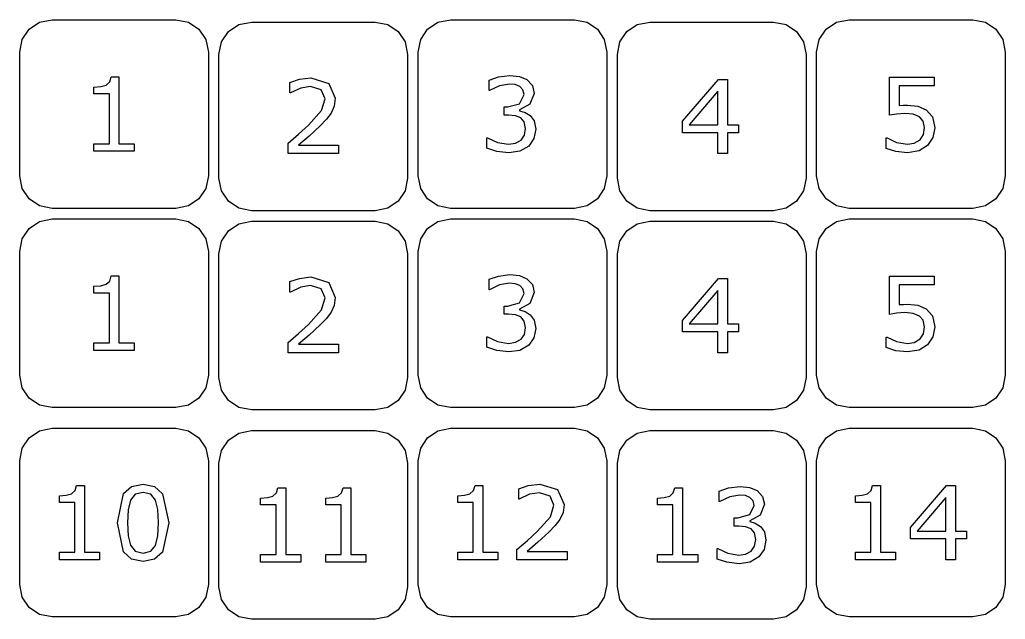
# Model space of a CAD drawing. Extents: x 11.1 to 63.2, y -24 to 11.
# Drawn here: x 11.06 to 39.88, y -6.52 to 11.01 of the extents above; entities that cross this region are included whole.
import ezdxf

# ---------------------------------------------------------------- set-up
doc = ezdxf.new("R2010")
doc.units = 0

msp = doc.modelspace()

# ---------------------------------------------------------------- linework, layer by layer
at = {"layer": 'Livello 1'}
for p, q in [((11.642199, 10.938218), (12.012138, 11.012538)), ((12.0121, 11.0126), (15.6305, 11.0126)), ((12.012138, 11.012538), (12.0121, 11.0126)), ((15.6305, 11.0126), (16.000439, 10.93828)), ((23.290899, 10.938218), (23.660838, 11.012538)), ((23.6608, 11.0126), (27.2792, 11.0126)), ((23.660838, 11.012538), (23.6608, 11.0126)), ((27.2792, 11.0126), (27.649139, 10.93828)), ((34.939599, 10.938218), (35.309538, 11.012538)), ((35.3095, 11.0126), (38.9279, 11.0126)), ((35.309538, 11.012538), (35.3095, 11.0126)), ((38.9279, 11.0126), (39.297839, 10.93828)), ((11.13782, 10.433839), (11.34074, 10.735298)), ((11.34074, 10.735298), (11.642199, 10.938218)), ((16.000439, 10.93828), (16.301899, 10.73536)), ((16.301899, 10.73536), (16.504818, 10.433901)), ((16.96262, 10.365629), (17.16554, 10.667088)), ((17.16554, 10.667088), (17.466999, 10.870008)), ((17.466999, 10.870008), (17.836938, 10.944328)), ((17.836938, 10.944328), (17.8369, 10.9443)), ((17.8369, 10.9443), (21.4553, 10.9443)), ((21.4553, 10.9443), (21.825239, 10.86998)), ((21.825239, 10.86998), (22.126699, 10.66706)), ((22.126699, 10.66706), (22.329618, 10.365601)), ((22.78652, 10.433839), (22.98944, 10.735298)), ((22.98944, 10.735298), (23.290899, 10.938218)), ((27.649139, 10.93828), (27.950599, 10.73536)), ((27.950599, 10.73536), (28.153518, 10.433901)), ((28.61132, 10.365629), (28.81424, 10.667088)), ((28.81424, 10.667088), (29.115699, 10.870008)), ((29.115699, 10.870008), (29.485638, 10.944328)), ((29.485638, 10.944328), (29.4857, 10.9443)), ((29.4857, 10.9443), (33.104, 10.9443)), ((33.104, 10.9443), (33.473939, 10.86998)), ((33.473939, 10.86998), (33.775398, 10.66706)), ((33.775398, 10.66706), (33.978318, 10.365601)), ((34.43522, 10.433839), (34.63814, 10.735298)), ((34.63814, 10.735298), (34.939599, 10.938218)), ((39.297839, 10.93828), (39.599298, 10.73536)), ((39.599298, 10.73536), (39.802218, 10.433901)), ((11.0635, 10.0639), (11.13782, 10.433839)), ((16.504818, 10.433901), (16.579138, 10.063962)), ((22.7122, 10.0639), (22.78652, 10.433839)), ((28.153518, 10.433901), (28.227838, 10.063962)), ((34.3609, 10.0639), (34.43522, 10.433839)), ((39.802218, 10.433901), (39.876538, 10.063962)), ((16.8883, 9.99569), (16.96262, 10.365629)), ((22.329618, 10.365601), (22.403938, 9.995662)), ((28.537, 9.99569), (28.61132, 10.365629)), ((33.978318, 10.365601), (34.052638, 9.995662)), ((11.063462, 6.445588), (11.0635, 10.0639)), ((16.579138, 10.063962), (16.5791, 6.44559)), ((16.888262, 6.377338), (16.8883, 9.99569)), ((22.403938, 9.995662), (22.4039, 6.37733)), ((22.712162, 6.445588), (22.7122, 10.0639)), ((28.227838, 10.063962), (28.2278, 6.44559)), ((28.537062, 6.377338), (28.537, 9.99569)), ((34.052638, 9.995662), (34.0526, 6.37733)), ((34.360862, 6.445588), (34.3609, 10.0639)), ((39.876538, 10.063962), (39.8765, 6.44559)), ((13.69446, 9.192537), (13.739671, 9.344213)), ((13.739671, 9.344213), (13.9657, 9.34421)), ((13.9657, 9.34421), (13.9657, 7.38701)), ((18.965, 9.17823), (19.240641, 9.271569)), ((19.240641, 9.271569), (19.576077, 9.313863)), ((19.576077, 9.313863), (20.099649, 9.151979)), ((24.7831, 9.24503), (25.058741, 9.338369)), ((24.7831, 8.94023), (24.7831, 9.24503)), ((25.058741, 9.338369), (25.394177, 9.382121)), ((25.394177, 9.382121), (25.674193, 9.352953)), ((25.674193, 9.352953), (25.892956, 9.259614)), ((25.892956, 9.259614), (26.051923, 9.090437)), ((30.4373, 8.04359), (31.48882, 9.26866)), ((31.48882, 9.26866), (31.7571, 9.26866)), ((31.7571, 9.26866), (31.7571, 7.9415)), ((36.491621, 8.218309), (36.4916, 9.33691)), ((36.4916, 9.33691), (37.7984, 9.33691)), ((37.7984, 9.33691), (37.7984, 9.08169)), ((13.2336, 9.04086), (13.430486, 9.055445)), ((13.2336, 8.84251), (13.2336, 9.04086)), ((13.430486, 9.055445), (13.589454, 9.100656)), ((13.589454, 9.100656), (13.69446, 9.192537)), ((18.965, 8.87197), (18.965, 9.17823)), ((19.281539, 9.01489), (18.979646, 8.871965)), ((19.568847, 9.061559), (19.281539, 9.01489)), ((19.87949, 8.965304), (19.568847, 9.061559)), ((19.991788, 8.70133), (19.87949, 8.965304)), ((20.099649, 9.151979), (20.289243, 8.715912)), ((24.79771, 8.940225), (24.7831, 8.94023)), ((25.092311, 9.080233), (24.79771, 8.940225)), ((25.386911, 9.129819), (25.092311, 9.080233)), ((25.548796, 9.115234), (25.386911, 9.129819)), ((25.682971, 9.062731), (25.548796, 9.115234)), ((25.776309, 8.965017), (25.682971, 9.062731)), ((25.809853, 8.827926), (25.776309, 8.965017)), ((26.051923, 9.090437), (26.105884, 8.858549)), ((37.7984, 9.08169), (36.7731, 9.08169)), ((36.7731, 9.08169), (36.7731, 8.50416)), ((13.6857, 8.84251), (13.2336, 8.84251)), ((13.6857, 7.38701), (13.6857, 8.84251)), ((18.979646, 8.871965), (18.965, 8.87197)), ((19.88824, 8.355685), (19.991788, 8.70133)), ((20.289243, 8.715912), (20.257158, 8.484024)), ((25.677137, 8.55666), (25.809853, 8.827926)), ((26.105884, 8.858549), (25.977543, 8.542072)), ((31.4771, 8.92155), (30.635593, 7.941493)), ((31.477173, 7.941497), (31.4771, 8.92155)), ((20.257158, 8.484024), (20.165278, 8.281304)), ((25.2221, 8.22268), (25.2221, 8.46478)), ((25.2221, 8.46478), (25.3242, 8.46478)), ((25.3242, 8.46478), (25.677137, 8.55666)), ((25.677109, 8.372895), (25.6771, 8.35248)), ((25.977543, 8.542072), (25.677109, 8.372895)), ((36.7731, 8.50416), (36.901443, 8.512912)), ((36.901443, 8.512912), (37.015198, 8.51583)), ((37.015198, 8.51583), (37.324383, 8.485203)), ((37.324383, 8.485203), (37.567938, 8.380197)), ((37.567938, 8.380197), (37.748783, 8.173102)), ((19.504676, 7.925452), (19.88824, 8.355685)), ((20.031103, 8.103377), (19.845884, 7.909408)), ((20.165278, 8.281304), (20.031103, 8.103377)), ((25.353378, 8.222683), (25.2221, 8.22268)), ((25.55464, 8.205183), (25.353378, 8.222683)), ((25.713607, 8.143929), (25.55464, 8.205183)), ((25.6771, 8.35248), (25.837526, 8.302894)), ((25.815696, 8.02288), (25.713607, 8.143929)), ((25.837526, 8.302894), (25.99066, 8.211014)), ((25.99066, 8.211014), (25.9907, 8.21102)), ((25.9907, 8.21102), (26.105915, 8.053511)), ((36.6958, 8.253311), (36.491621, 8.218309)), ((36.943732, 8.270811), (36.6958, 8.253311)), ((37.185828, 8.247477), (36.943732, 8.270811)), ((37.371047, 8.170181), (37.185828, 8.247477)), ((37.477512, 8.046216), (37.371047, 8.170181)), ((37.748783, 8.173102), (37.812952, 7.855167)), ((19.217368, 7.664395), (19.504676, 7.925452)), ((19.845884, 7.909408), (19.523574, 7.611891)), ((25.853615, 7.830369), (25.815696, 8.02288)), ((25.820072, 7.634941), (25.853615, 7.830369)), ((26.151126, 7.808497), (26.097165, 7.535773)), ((26.105915, 8.053511), (26.151126, 7.808497)), ((30.4373, 7.70815), (30.4373, 8.04359)), ((30.635593, 7.941493), (31.477173, 7.941497)), ((31.7571, 7.9415), (32.0795, 7.9415)), ((32.0795, 7.9415), (32.0795, 7.70815)), ((37.516888, 7.856622), (37.477512, 8.046216)), ((37.483346, 7.653902), (37.516888, 7.856622)), ((37.8129, 7.85516), (37.75748, 7.564935)), ((37.812952, 7.855167), (37.8129, 7.85516)), ((18.9111, 7.40188), (19.217368, 7.664395)), ((19.523574, 7.611891), (19.212931, 7.346459)), ((24.720419, 7.257215), (24.7204, 7.56202)), ((24.7204, 7.56202), (24.7423, 7.56202)), ((24.7423, 7.56202), (25.033984, 7.426387)), ((25.553181, 7.403052), (25.720899, 7.493474)), ((25.720899, 7.493474), (25.820072, 7.634941)), ((26.097165, 7.535773), (25.94549, 7.319927)), ((31.4771, 7.70815), (30.4373, 7.70815)), ((31.4771, 7.09707), (31.4771, 7.70815)), ((32.0795, 7.70815), (31.7571, 7.70815)), ((31.7571, 7.70815), (31.7571, 7.09707)), ((36.398233, 7.247), (36.3983, 7.55473)), ((36.3983, 7.55473), (36.4187, 7.55473)), ((36.4187, 7.55473), (36.698718, 7.424931)), ((37.213539, 7.401596), (37.387091, 7.503685)), ((37.387091, 7.503685), (37.483346, 7.653902)), ((37.75748, 7.564935), (37.605805, 7.331588)), ((13.2336, 7.16533), (13.2336, 7.38701)), ((13.2336, 7.38701), (13.6857, 7.38701)), ((13.9657, 7.38701), (14.409, 7.38701)), ((14.409, 7.38701), (14.409, 7.16533)), ((18.9111, 7.09707), (18.9111, 7.40188)), ((19.212931, 7.346459), (20.3812, 7.34646)), ((20.3812, 7.34646), (20.3812, 7.09707)), ((25.007727, 7.163876), (24.720419, 7.257215)), ((25.033984, 7.426387), (25.357753, 7.372426)), ((25.357753, 7.372426), (25.553181, 7.403052)), ((25.94549, 7.319927), (25.68735, 7.168251)), ((36.676792, 7.158036), (36.398233, 7.247)), ((36.698718, 7.424931), (37.013734, 7.372428)), ((37.013734, 7.372428), (37.213539, 7.401596)), ((37.605805, 7.331588), (37.354958, 7.174079)), ((14.409, 7.16533), (13.2336, 7.16533)), ((20.3812, 7.09707), (18.9111, 7.09707)), ((25.363581, 7.120123), (25.007727, 7.163876)), ((25.68735, 7.168251), (25.363581, 7.120123)), ((31.7571, 7.09707), (31.4771, 7.09707)), ((37.01952, 7.120118), (36.676792, 7.158036)), ((37.354958, 7.174079), (37.01952, 7.120118)), ((11.137782, 6.075649), (11.063462, 6.445588)), ((16.5791, 6.44559), (16.50478, 6.075651)), ((16.962582, 6.007399), (16.888262, 6.377338)), ((22.4039, 6.37733), (22.32958, 6.007391)), ((22.786482, 6.075649), (22.712162, 6.445588)), ((28.2278, 6.44559), (28.15348, 6.075651)), ((28.611382, 6.007399), (28.537062, 6.377338)), ((34.0526, 6.37733), (33.97828, 6.007391)), ((34.435182, 6.075649), (34.360862, 6.445588)), ((39.8765, 6.44559), (39.80218, 6.075651)), ((11.340701, 5.77419), (11.137782, 6.075649)), ((16.50478, 6.075651), (16.30186, 5.774192)), ((22.989401, 5.77419), (22.786482, 6.075649)), ((28.15348, 6.075651), (27.950561, 5.774192)), ((34.638102, 5.77419), (34.435182, 6.075649)), ((39.80218, 6.075651), (39.59926, 5.774192)), ((11.642161, 5.57127), (11.340701, 5.77419)), ((16.30186, 5.774192), (16.000401, 5.571272)), ((17.165501, 5.70594), (16.962582, 6.007399)), ((22.32958, 6.007391), (22.12666, 5.705932)), ((23.290861, 5.57127), (22.989401, 5.77419)), ((27.950561, 5.774192), (27.649101, 5.571272)), ((28.814302, 5.70594), (28.611382, 6.007399)), ((33.97828, 6.007391), (33.77536, 5.705932)), ((34.939561, 5.57127), (34.638102, 5.77419)), ((39.59926, 5.774192), (39.297801, 5.571272)), ((12.0121, 5.49695), (11.642161, 5.57127)), ((15.630462, 5.496952), (12.0121, 5.49695)), ((16.000401, 5.571272), (15.630462, 5.496952)), ((17.466961, 5.50302), (17.165501, 5.70594)), ((17.8369, 5.4287), (17.466961, 5.50302)), ((21.825201, 5.503012), (21.455262, 5.428692)), ((22.12666, 5.705932), (21.825201, 5.503012)), ((23.6608, 5.49695), (23.290861, 5.57127)), ((27.279162, 5.496952), (23.6608, 5.49695)), ((27.649101, 5.571272), (27.279162, 5.496952)), ((29.115761, 5.50302), (28.814302, 5.70594)), ((29.4857, 5.4287), (29.115761, 5.50302)), ((33.473901, 5.503012), (33.103962, 5.428692)), ((33.77536, 5.705932), (33.473901, 5.503012)), ((35.3095, 5.49695), (34.939561, 5.57127)), ((38.927862, 5.496952), (35.3095, 5.49695)), ((39.297801, 5.571272), (38.927862, 5.496952)), ((21.455262, 5.428692), (17.8369, 5.4287)), ((33.103962, 5.428692), (29.4857, 5.4287)), ((11.13782, 4.607119), (11.34074, 4.908578)), ((11.34074, 4.908578), (11.642199, 5.111498)), ((11.642199, 5.111498), (12.012138, 5.185818)), ((12.0121, 5.18582), (15.6305, 5.18582)), ((12.012138, 5.185818), (12.0121, 5.18582)), ((15.6305, 5.18582), (16.000439, 5.1115)), ((16.000439, 5.1115), (16.301899, 4.90858)), ((16.301899, 4.90858), (16.504818, 4.607121)), ((17.16554, 4.840318), (17.466999, 5.043238)), ((17.466999, 5.043238), (17.836938, 5.117558)), ((17.8369, 5.11756), (21.4553, 5.11756)), ((17.836938, 5.117558), (17.8369, 5.11756)), ((21.4553, 5.11756), (21.825239, 5.04324)), ((21.825239, 5.04324), (22.126699, 4.84032)), ((22.78652, 4.607119), (22.98944, 4.908578)), ((22.98944, 4.908578), (23.290899, 5.111498)), ((23.290899, 5.111498), (23.660838, 5.185818)), ((23.6608, 5.18582), (27.2792, 5.18582)), ((23.660838, 5.185818), (23.6608, 5.18582)), ((27.2792, 5.18582), (27.649139, 5.1115)), ((27.649139, 5.1115), (27.950599, 4.90858)), ((27.950599, 4.90858), (28.153518, 4.607121)), ((28.81424, 4.840318), (29.115699, 5.043238)), ((29.115699, 5.043238), (29.485638, 5.117558)), ((29.485638, 5.117558), (29.4857, 5.11756)), ((29.4857, 5.11756), (33.104, 5.11756)), ((33.104, 5.11756), (33.473939, 5.04324)), ((33.473939, 5.04324), (33.775398, 4.84032)), ((34.43522, 4.607119), (34.63814, 4.908578)), ((34.63814, 4.908578), (34.939599, 5.111498)), ((34.939599, 5.111498), (35.309538, 5.185818)), ((35.3095, 5.18582), (38.9279, 5.18582)), ((35.309538, 5.185818), (35.3095, 5.18582)), ((38.9279, 5.18582), (39.297839, 5.1115)), ((39.297839, 5.1115), (39.599298, 4.90858)), ((39.599298, 4.90858), (39.802218, 4.607121)), ((16.96262, 4.538859), (17.16554, 4.840318)), ((22.126699, 4.84032), (22.329618, 4.538861)), ((28.61132, 4.538859), (28.81424, 4.840318)), ((33.775398, 4.84032), (33.978318, 4.538861)), ((11.0635, 4.23718), (11.13782, 4.607119)), ((16.504818, 4.607121), (16.579138, 4.237182)), ((16.8883, 4.16892), (16.96262, 4.538859)), ((22.329618, 4.538861), (22.403938, 4.168922)), ((22.7122, 4.23718), (22.78652, 4.607119)), ((28.153518, 4.607121), (28.227838, 4.237182)), ((28.537, 4.16892), (28.61132, 4.538859)), ((33.978318, 4.538861), (34.052638, 4.168922)), ((34.3609, 4.23718), (34.43522, 4.607119)), ((39.802218, 4.607121), (39.876538, 4.237182)), ((11.063462, 0.618819), (11.0635, 4.23718)), ((16.579138, 4.237182), (16.5791, 0.61882)), ((16.888262, 0.550564), (16.8883, 4.16892)), ((22.403938, 4.168922), (22.4039, 0.550564)), ((22.712162, 0.618819), (22.7122, 4.23718)), ((28.227838, 4.237182), (28.2278, 0.61882)), ((28.537062, 0.550564), (28.537, 4.16892)), ((34.052638, 4.168922), (34.0526, 0.550564)), ((34.360862, 0.618819), (34.3609, 4.23718)), ((39.876538, 4.237182), (39.8765, 0.61882)), ((13.69446, 3.369423), (13.739671, 3.521098)), ((13.739671, 3.521098), (13.9657, 3.52109)), ((13.9657, 3.52109), (13.9657, 1.5639)), ((19.240641, 3.448459), (19.576077, 3.490753)), ((19.576077, 3.490753), (20.099649, 3.32887)), ((24.7831, 3.42192), (25.058741, 3.515259)), ((25.058741, 3.515259), (25.394177, 3.559012)), ((25.394177, 3.559012), (25.674193, 3.529845)), ((25.674193, 3.529845), (25.892956, 3.436505)), ((36.491621, 2.395198), (36.4916, 3.5138)), ((36.4916, 3.5138), (37.7984, 3.5138)), ((37.7984, 3.5138), (37.7984, 3.25858)), ((13.2336, 3.21774), (13.430486, 3.232331)), ((13.2336, 3.01939), (13.2336, 3.21774)), ((13.430486, 3.232331), (13.589454, 3.277543)), ((13.589454, 3.277543), (13.69446, 3.369423)), ((18.965, 3.35512), (19.240641, 3.448459)), ((18.965, 3.04885), (18.965, 3.35512)), ((19.281539, 3.191781), (18.979646, 3.048855)), ((19.568847, 3.23845), (19.281539, 3.191781)), ((19.87949, 3.142195), (19.568847, 3.23845)), ((20.099649, 3.32887), (20.289243, 2.892803)), ((24.7831, 3.11711), (24.7831, 3.42192)), ((25.092311, 3.257118), (24.79771, 3.11711)), ((25.386911, 3.306705), (25.092311, 3.257118)), ((25.548796, 3.292114), (25.386911, 3.306705)), ((25.682971, 3.239612), (25.548796, 3.292114)), ((25.776309, 3.141898), (25.682971, 3.239612)), ((25.892956, 3.436505), (26.051923, 3.267327)), ((26.051923, 3.267327), (26.105884, 3.035439)), ((30.4373, 2.22047), (31.48882, 3.44554)), ((31.48882, 3.44554), (31.7571, 3.44554)), ((31.7571, 3.44554), (31.7571, 2.11838)), ((37.7984, 3.25858), (36.7731, 3.25858)), ((36.7731, 3.25858), (36.7731, 2.68105)), ((13.6857, 3.01939), (13.2336, 3.01939)), ((13.6857, 1.56389), (13.6857, 3.01939)), ((18.979646, 3.048855), (18.965, 3.04885)), ((19.991788, 2.878221), (19.87949, 3.142195)), ((20.289243, 2.892803), (20.257158, 2.660912)), ((24.79771, 3.11711), (24.7831, 3.11711)), ((25.677137, 2.73354), (25.809853, 3.004806)), ((25.809853, 3.004806), (25.776309, 3.141898)), ((26.105884, 3.035439), (25.977543, 2.718964)), ((31.4771, 3.09844), (30.635593, 2.118385)), ((31.477173, 2.118387), (31.4771, 3.09844)), ((19.88824, 2.532575), (19.991788, 2.878221)), ((20.257158, 2.660912), (20.165278, 2.458192)), ((25.2221, 2.39956), (25.2221, 2.64166)), ((25.2221, 2.64166), (25.3242, 2.64166)), ((25.3242, 2.64166), (25.677137, 2.73354)), ((25.977543, 2.718964), (25.677109, 2.549786)), ((36.7731, 2.68105), (36.901443, 2.689799)), ((36.901443, 2.689799), (37.015198, 2.692706)), ((37.015198, 2.692706), (37.324383, 2.662079)), ((37.324383, 2.662079), (37.567938, 2.557073)), ((19.504676, 2.102342), (19.88824, 2.532575)), ((20.165278, 2.458192), (20.031103, 2.280265)), ((25.353378, 2.399562), (25.2221, 2.39956)), ((25.55464, 2.382064), (25.353378, 2.399562)), ((25.713607, 2.320811), (25.55464, 2.382064)), ((25.677109, 2.549786), (25.6771, 2.52938)), ((25.6771, 2.52938), (25.837526, 2.479794)), ((25.815696, 2.19976), (25.713607, 2.320811)), ((25.837526, 2.479794), (25.99066, 2.387913)), ((25.99066, 2.387913), (25.9907, 2.3879)), ((25.9907, 2.3879), (26.105915, 2.230389)), ((36.6958, 2.430202), (36.491621, 2.395198)), ((36.943732, 2.4477), (36.6958, 2.430202)), ((37.185828, 2.42436), (36.943732, 2.4477)), ((37.371047, 2.347062), (37.185828, 2.42436)), ((37.477512, 2.223096), (37.371047, 2.347062)), ((37.567938, 2.557073), (37.748783, 2.349978)), ((37.748783, 2.349978), (37.812952, 2.032041)), ((19.217368, 1.841287), (19.504676, 2.102342)), ((19.845884, 2.086297), (19.523574, 1.788779)), ((20.031103, 2.280265), (19.845884, 2.086297)), ((25.853615, 2.007251), (25.815696, 2.19976)), ((26.105915, 2.230389), (26.151126, 1.985375)), ((30.4373, 1.88504), (30.4373, 2.22047)), ((30.635593, 2.118385), (31.477173, 2.118387)), ((31.7571, 2.11838), (32.0795, 2.11838)), ((32.0795, 2.11838), (32.0795, 1.88504)), ((37.516888, 2.033502), (37.477512, 2.223096)), ((37.483346, 1.830782), (37.516888, 2.033502)), ((37.8129, 2.03204), (37.75748, 1.741817)), ((37.812952, 2.032041), (37.8129, 2.03204)), ((18.9111, 1.57877), (19.217368, 1.841287)), ((19.523574, 1.788779), (19.212931, 1.523349)), ((24.720419, 1.434095), (24.7204, 1.7389)), ((24.7204, 1.7389), (24.7423, 1.7389)), ((24.7423, 1.7389), (25.033984, 1.603267)), ((25.720899, 1.670354), (25.820072, 1.811821)), ((25.820072, 1.811821), (25.853615, 2.007251)), ((26.151126, 1.985375), (26.097165, 1.71265)), ((31.4771, 1.88504), (30.4373, 1.88504)), ((31.4771, 1.27396), (31.4771, 1.88504)), ((32.0795, 1.88504), (31.7571, 1.88504)), ((31.7571, 1.88504), (31.7571, 1.27396)), ((36.398233, 1.423879), (36.3983, 1.73161)), ((36.3983, 1.73161), (36.4187, 1.73161)), ((36.4187, 1.73161), (36.698718, 1.601813)), ((37.387091, 1.680567), (37.483346, 1.830782)), ((37.75748, 1.741817), (37.605805, 1.50847)), ((13.2336, 1.34221), (13.2336, 1.56389)), ((13.2336, 1.56389), (13.6857, 1.56389)), ((13.9657, 1.5639), (14.409, 1.5639)), ((14.409, 1.5639), (14.409, 1.34221)), ((18.9111, 1.27396), (18.9111, 1.57877)), ((19.212931, 1.523349), (20.3812, 1.52335)), ((20.3812, 1.52335), (20.3812, 1.27396)), ((25.033984, 1.603267), (25.357753, 1.549306)), ((25.357753, 1.549306), (25.553181, 1.579933)), ((25.553181, 1.579933), (25.720899, 1.670354)), ((25.94549, 1.496807), (25.68735, 1.34513)), ((26.097165, 1.71265), (25.94549, 1.496807)), ((36.698718, 1.601813), (37.013734, 1.549308)), ((37.013734, 1.549308), (37.213539, 1.578476)), ((37.213539, 1.578476), (37.387091, 1.680567)), ((37.605805, 1.50847), (37.354958, 1.350959)), ((14.409, 1.34221), (13.2336, 1.34221)), ((20.3812, 1.27396), (18.9111, 1.27396)), ((25.007727, 1.340756), (24.720419, 1.434095)), ((25.363581, 1.297003), (25.007727, 1.340756)), ((25.68735, 1.34513), (25.363581, 1.297003)), ((31.7571, 1.27396), (31.4771, 1.27396)), ((36.676792, 1.334917), (36.398233, 1.423879)), ((37.01952, 1.296998), (36.676792, 1.334917)), ((37.354958, 1.350959), (37.01952, 1.296998)), ((11.137782, 0.24888), (11.063462, 0.618819)), ((16.5791, 0.61882), (16.50478, 0.248881)), ((22.786482, 0.24888), (22.712162, 0.618819)), ((28.2278, 0.61882), (28.15348, 0.248881)), ((34.435182, 0.24888), (34.360862, 0.618819)), ((39.8765, 0.61882), (39.80218, 0.248881)), ((16.962582, 0.180625), (16.888262, 0.550564)), ((22.4039, 0.550564), (22.32958, 0.180625)), ((28.611382, 0.180625), (28.537062, 0.550564)), ((34.0526, 0.550564), (33.97828, 0.180625)), ((11.340701, -0.052579), (11.137782, 0.24888)), ((16.50478, 0.248881), (16.30186, -0.052578)), ((17.165501, -0.120834), (16.962582, 0.180625)), ((22.32958, 0.180625), (22.12666, -0.120834)), ((22.989401, -0.052579), (22.786482, 0.24888)), ((28.15348, 0.248881), (27.950561, -0.052578)), ((28.814302, -0.120834), (28.611382, 0.180625)), ((33.97828, 0.180625), (33.77536, -0.120834)), ((34.638102, -0.052579), (34.435182, 0.24888)), ((39.80218, 0.248881), (39.59926, -0.052578)), ((11.642161, -0.255499), (11.340701, -0.052579)), ((12.0121, -0.329819), (11.642161, -0.255499)), ((16.000401, -0.255498), (15.630462, -0.329818)), ((16.30186, -0.052578), (16.000401, -0.255498)), ((17.466961, -0.323754), (17.165501, -0.120834)), ((22.12666, -0.120834), (21.825201, -0.323754)), ((23.290861, -0.255499), (22.989401, -0.052579)), ((23.6608, -0.329819), (23.290861, -0.255499)), ((27.649101, -0.255498), (27.279162, -0.329818)), ((27.950561, -0.052578), (27.649101, -0.255498)), ((29.115761, -0.323754), (28.814302, -0.120834)), ((33.77536, -0.120834), (33.473901, -0.323754)), ((34.939561, -0.255499), (34.638102, -0.052579)), ((35.3095, -0.329819), (34.939561, -0.255499)), ((39.297801, -0.255498), (38.927862, -0.329818)), ((39.59926, -0.052578), (39.297801, -0.255498)), ((15.630462, -0.329818), (12.0121, -0.329819)), ((17.8369, -0.398074), (17.466961, -0.323754)), ((21.455262, -0.398074), (17.8369, -0.398074)), ((21.825201, -0.323754), (21.455262, -0.398074)), ((27.279162, -0.329818), (23.6608, -0.329819)), ((29.4857, -0.398074), (29.115761, -0.323754)), ((33.103962, -0.398074), (29.4857, -0.398074)), ((33.473901, -0.323754), (33.103962, -0.398074)), ((38.927862, -0.329818), (35.3095, -0.329819)), ((11.34074, -1.212052), (11.642199, -1.009132)), ((11.642199, -1.009132), (12.012138, -0.934812)), ((12.0121, -0.93481), (15.6305, -0.93481)), ((12.012138, -0.934812), (12.0121, -0.93481)), ((15.6305, -0.93481), (16.000439, -1.00913)), ((16.000439, -1.00913), (16.301899, -1.21205)), ((17.16554, -1.280302), (17.466999, -1.077382)), ((17.466999, -1.077382), (17.836938, -1.003062)), ((17.836938, -1.003062), (17.8369, -1.00307)), ((17.8369, -1.00307), (21.4553, -1.00307)), ((21.4553, -1.00307), (21.825239, -1.07739)), ((21.825239, -1.07739), (22.126699, -1.28031)), ((22.98944, -1.212052), (23.290899, -1.009132)), ((23.290899, -1.009132), (23.660838, -0.934812)), ((23.6608, -0.93481), (27.2792, -0.93481)), ((23.660838, -0.934812), (23.6608, -0.93481)), ((27.2792, -0.93481), (27.649139, -1.00913)), ((27.649139, -1.00913), (27.950599, -1.21205)), ((28.81424, -1.280302), (29.115699, -1.077382)), ((29.115699, -1.077382), (29.485638, -1.003062)), ((29.485638, -1.003062), (29.4857, -1.00307)), ((29.4857, -1.00307), (33.104, -1.00307)), ((33.104, -1.00307), (33.473939, -1.07739)), ((33.473939, -1.07739), (33.775398, -1.28031)), ((34.63814, -1.212052), (34.939599, -1.009132)), ((34.939599, -1.009132), (35.309538, -0.934812)), ((35.3095, -0.93481), (38.9279, -0.93481)), ((35.309538, -0.934812), (35.3095, -0.93481)), ((38.9279, -0.93481), (39.297839, -1.00913)), ((39.297839, -1.00913), (39.599298, -1.21205)), ((11.13782, -1.513511), (11.34074, -1.212052)), ((16.301899, -1.21205), (16.504818, -1.513509)), ((16.96262, -1.581761), (17.16554, -1.280302)), ((22.126699, -1.28031), (22.329618, -1.581769)), ((22.78652, -1.513511), (22.98944, -1.212052)), ((27.950599, -1.21205), (28.153518, -1.513509)), ((28.61132, -1.581761), (28.81424, -1.280302)), ((33.775398, -1.28031), (33.978318, -1.581769)), ((34.43522, -1.513511), (34.63814, -1.212052)), ((39.599298, -1.21205), (39.802218, -1.513509)), ((11.0635, -1.88345), (11.13782, -1.513511)), ((16.504818, -1.513509), (16.579138, -1.883448)), ((16.8883, -1.9517), (16.96262, -1.581761)), ((22.329618, -1.581769), (22.403938, -1.951708)), ((22.7122, -1.88345), (22.78652, -1.513511)), ((28.153518, -1.513509), (28.227838, -1.883448)), ((28.537, -1.9517), (28.61132, -1.581761)), ((33.978318, -1.581769), (34.052638, -1.951708)), ((34.3609, -1.88345), (34.43522, -1.513511)), ((39.802218, -1.513509), (39.876538, -1.883448)), ((11.063462, -5.501812), (11.0635, -1.88345)), ((16.579138, -1.883448), (16.5791, -5.50181)), ((16.888262, -5.570062), (16.8883, -1.9517)), ((22.403938, -1.951708), (22.4039, -5.57006)), ((22.712162, -5.501812), (22.7122, -1.88345)), ((28.227838, -1.883448), (28.2278, -5.50181)), ((28.537062, -5.570062), (28.537, -1.9517)), ((34.052638, -1.951708), (34.0526, -5.57006)), ((34.360862, -5.501812), (34.3609, -1.88345)), ((39.876538, -1.883448), (39.8765, -5.50181)), ((14.333978, -2.636007), (14.669414, -2.566732)), ((14.669414, -2.566732), (15.007402, -2.637101)), ((25.930141, -2.607573), (26.265577, -2.56528)), ((26.265577, -2.56528), (26.789149, -2.727163)), ((12.418986, -2.891959), (12.577954, -2.84675)), ((12.577954, -2.84675), (12.68296, -2.75487)), ((12.68296, -2.75487), (12.728171, -2.603193)), ((12.728171, -2.603193), (12.9543, -2.60319)), ((12.9543, -2.60319), (12.9543, -4.56039)), ((13.918329, -3.698465), (14.100631, -2.843832)), ((14.100631, -2.843832), (14.333978, -2.636007)), ((14.441902, -2.864251), (14.300434, -3.036344)), ((14.669415, -2.807372), (14.441902, -2.864251)), ((14.89547, -2.864251), (14.669415, -2.807372)), ((15.035478, -3.033426), (14.89547, -2.864251)), ((15.007402, -2.637101), (15.239655, -2.848209)), ((15.239655, -2.848209), (15.420499, -3.69555)), ((18.463354, -2.914997), (18.56836, -2.823117)), ((18.56836, -2.823117), (18.613571, -2.671442)), ((18.613571, -2.671442), (18.8396, -2.67144)), ((18.8396, -2.67144), (18.8396, -4.62864)), ((20.365154, -2.914997), (20.47016, -2.823117)), ((20.47016, -2.823117), (20.515371, -2.671442)), ((20.515371, -2.671442), (20.7414, -2.67144)), ((20.7414, -2.67144), (20.7414, -4.62864)), ((24.066286, -2.891959), (24.225254, -2.84675)), ((24.225254, -2.84675), (24.33026, -2.75487)), ((24.33026, -2.75487), (24.375471, -2.603193)), ((24.375471, -2.603193), (24.6015, -2.60319)), ((24.6015, -2.60319), (24.6015, -4.56039)), ((25.6545, -2.70091), (25.930141, -2.607573)), ((25.6545, -3.00718), (25.6545, -2.70091)), ((25.970939, -2.864252), (25.669046, -3.007178)), ((26.258247, -2.817583), (25.970939, -2.864252)), ((26.56889, -2.913838), (26.258247, -2.817583)), ((26.789149, -2.727163), (26.978743, -3.16323)), ((30.065354, -2.914997), (30.17036, -2.823117)), ((30.17036, -2.823117), (30.215572, -2.671442)), ((30.215572, -2.671442), (30.4417, -2.67144)), ((30.4417, -2.67144), (30.4417, -4.62864)), ((31.5121, -2.77062), (31.787741, -2.677281)), ((31.5121, -3.07542), (31.5121, -2.77062)), ((31.787741, -2.677281), (32.123179, -2.633528)), ((32.123179, -2.633528), (32.403194, -2.662695)), ((32.403194, -2.662695), (32.621956, -2.756035)), ((32.621956, -2.756035), (32.780926, -2.925213)), ((35.690187, -2.891959), (35.849154, -2.84675)), ((35.849154, -2.84675), (35.95416, -2.75487)), ((35.95416, -2.75487), (35.999369, -2.603193)), ((35.999369, -2.603193), (36.2254, -2.60319)), ((36.2254, -2.60319), (36.2254, -4.56039)), ((37.102, -3.83556), (38.15352, -2.61049)), ((38.15352, -2.61049), (38.4218, -2.61049)), ((38.4218, -2.61049), (38.4218, -3.93765)), ((12.2221, -2.90655), (12.418986, -2.891959)), ((12.2221, -3.10489), (12.2221, -2.90655)), ((12.6743, -3.10489), (12.2221, -3.10489)), ((12.6743, -4.56039), (12.6743, -3.10489)), ((14.300434, -3.036344), (14.231889, -3.317818)), ((15.105482, -3.310526), (15.035478, -3.033426)), ((18.1075, -2.9748), (18.304387, -2.960209)), ((18.1075, -3.17314), (18.1075, -2.9748)), ((18.304387, -2.960209), (18.463354, -2.914997)), ((20.0093, -2.9748), (20.206186, -2.960209)), ((20.0093, -3.17314), (20.0093, -2.9748)), ((20.206186, -2.960209), (20.365154, -2.914997)), ((23.8694, -2.90655), (24.066286, -2.891959)), ((23.8694, -3.10489), (23.8694, -2.90655)), ((24.3215, -3.10489), (23.8694, -3.10489)), ((24.3215, -4.56039), (24.3215, -3.10489)), ((25.669046, -3.007178), (25.6545, -3.00718)), ((26.681188, -3.177812), (26.56889, -2.913838)), ((26.978743, -3.16323), (26.946658, -3.395121)), ((29.7095, -2.9748), (29.906387, -2.960209)), ((29.7095, -3.17314), (29.7095, -2.9748)), ((29.906387, -2.960209), (30.065354, -2.914997)), ((31.526712, -3.07542), (31.5121, -3.07542)), ((31.821312, -2.935412), (31.526712, -3.07542)), ((32.115912, -2.885825), (31.821312, -2.935412)), ((32.277795, -2.900416), (32.115912, -2.885825)), ((32.411972, -2.952918), (32.277795, -2.900416)), ((32.505308, -3.050632), (32.411972, -2.952918)), ((32.538853, -3.187724), (32.505308, -3.050632)), ((32.834887, -3.157101), (32.706547, -3.473579)), ((32.780926, -2.925213), (32.834887, -3.157101)), ((35.4933, -2.90655), (35.690187, -2.891959)), ((35.4933, -3.10489), (35.4933, -2.90655)), ((35.9454, -3.10489), (35.4933, -3.10489)), ((35.9454, -4.56039), (35.9454, -3.10489)), ((38.1418, -2.95759), (37.300293, -3.937645)), ((38.141773, -3.937643), (38.1418, -2.95759)), ((14.231889, -3.317818), (14.214388, -3.698465)), ((15.124441, -3.69555), (15.105482, -3.310526)), ((18.5596, -3.17314), (18.1075, -3.17314)), ((18.5596, -4.62864), (18.5596, -3.17314)), ((20.4614, -3.17314), (20.0093, -3.17314)), ((20.4614, -4.62864), (20.4614, -3.17314)), ((26.57764, -3.523458), (26.681188, -3.177812)), ((26.946658, -3.395121), (26.854778, -3.597841)), ((30.1616, -3.17314), (29.7095, -3.17314)), ((30.1616, -4.62864), (30.1616, -3.17314)), ((32.406138, -3.45899), (32.538853, -3.187724)), ((14.097714, -4.550183), (13.918329, -3.698465)), ((14.214388, -3.698465), (14.23043, -4.079112)), ((15.105482, -4.080571), (15.124441, -3.69555)), ((15.4205, -3.69555), (15.236739, -4.554558)), ((15.420499, -3.69555), (15.4205, -3.69555)), ((26.194076, -3.953691), (26.57764, -3.523458)), ((26.854778, -3.597841), (26.720603, -3.775768)), ((31.9511, -3.79297), (31.9511, -3.55087)), ((31.9511, -3.55087), (32.0532, -3.55087)), ((32.0532, -3.55087), (32.406138, -3.45899)), ((32.406113, -3.642754), (32.4061, -3.66318)), ((32.4061, -3.66318), (32.566523, -3.712766)), ((32.706547, -3.473579), (32.406113, -3.642754)), ((32.566523, -3.712766), (32.719659, -3.804647)), ((25.906768, -4.214746), (26.194076, -3.953691)), ((26.535384, -3.969736), (26.213073, -4.267254)), ((26.720603, -3.775768), (26.535384, -3.969736)), ((32.082375, -3.792971), (31.9511, -3.79297)), ((32.283636, -3.810469), (32.082375, -3.792971)), ((32.442606, -3.871722), (32.283636, -3.810469)), ((32.544694, -3.99277), (32.442606, -3.871722)), ((32.582614, -4.185282), (32.544694, -3.99277)), ((32.719659, -3.804647), (32.7197, -3.80464)), ((32.7197, -3.80464), (32.834914, -3.962148)), ((32.834914, -3.962148), (32.880123, -4.207162)), ((37.102, -4.17099), (37.102, -3.83556)), ((37.300293, -3.937645), (38.141773, -3.937643)), ((38.4218, -3.93765), (38.7441, -3.93765)), ((38.7441, -3.93765), (38.7441, -4.17099)), ((14.23043, -4.079112), (14.298976, -4.353296)), ((15.036936, -4.357671), (15.105482, -4.080571)), ((25.6005, -4.47726), (25.906768, -4.214746)), ((26.213073, -4.267254), (25.90243, -4.532684)), ((32.549069, -4.380709), (32.582614, -4.185282)), ((32.880123, -4.207162), (32.826162, -4.479887)), ((38.1418, -4.17099), (37.102, -4.17099)), ((38.1418, -4.78207), (38.1418, -4.17099)), ((38.7441, -4.17099), (38.4218, -4.17099)), ((38.4218, -4.17099), (38.4218, -4.78207)), ((12.2221, -4.78207), (12.2221, -4.56039)), ((12.2221, -4.56039), (12.6743, -4.56039)), ((12.9543, -4.56039), (13.3976, -4.56039)), ((13.3976, -4.56039), (13.3976, -4.78207)), ((14.331061, -4.758006), (14.097714, -4.550183)), ((14.298976, -4.353296), (14.434609, -4.526846)), ((14.434609, -4.526846), (14.669414, -4.586643)), ((14.669414, -4.586643), (14.896927, -4.529764)), ((14.896927, -4.529764), (15.036935, -4.357671)), ((15.236739, -4.554558), (15.003757, -4.759099)), ((15.036935, -4.357671), (15.036936, -4.357671)), ((23.8694, -4.78207), (23.8694, -4.56039)), ((23.8694, -4.56039), (24.3215, -4.56039)), ((24.6015, -4.56039), (25.0449, -4.56039)), ((25.0449, -4.56039), (25.0449, -4.78207)), ((25.6005, -4.78207), (25.6005, -4.47726)), ((25.90243, -4.532684), (27.0706, -4.53268)), ((27.0706, -4.53268), (27.0706, -4.78207)), ((31.449414, -4.758443), (31.4494, -4.45363)), ((31.4494, -4.45363), (31.4713, -4.45363)), ((31.4713, -4.45363), (31.762982, -4.589263)), ((31.762982, -4.589263), (32.086753, -4.643224)), ((32.28218, -4.612597), (32.449896, -4.522176)), ((32.449896, -4.522176), (32.549069, -4.380709)), ((32.826162, -4.479887), (32.674487, -4.695733)), ((35.4933, -4.78207), (35.4933, -4.56039)), ((35.4933, -4.56039), (35.9454, -4.56039)), ((36.2254, -4.56039), (36.6688, -4.56039)), ((36.6688, -4.56039), (36.6688, -4.78207)), ((13.3976, -4.78207), (12.2221, -4.78207)), ((14.669414, -4.82728), (14.331061, -4.758006)), ((15.003757, -4.759099), (14.669414, -4.82728)), ((18.1075, -4.85032), (18.1075, -4.62864)), ((18.1075, -4.62864), (18.5596, -4.62864)), ((19.283, -4.85032), (18.1075, -4.85032)), ((18.8396, -4.62864), (19.283, -4.62864)), ((19.283, -4.62864), (19.283, -4.85032)), ((20.0093, -4.85032), (20.0093, -4.62864)), ((20.0093, -4.62864), (20.4614, -4.62864)), ((21.1847, -4.85032), (20.0093, -4.85032)), ((20.7414, -4.62864), (21.1847, -4.62864)), ((21.1847, -4.62864), (21.1847, -4.85032)), ((25.0449, -4.78207), (23.8694, -4.78207)), ((27.0706, -4.78207), (25.6005, -4.78207)), ((29.7095, -4.85032), (29.7095, -4.62864)), ((29.7095, -4.62864), (30.1616, -4.62864)), ((30.885, -4.85032), (29.7095, -4.85032)), ((30.4417, -4.62864), (30.885, -4.62864)), ((30.885, -4.62864), (30.885, -4.85032)), ((31.736722, -4.851782), (31.449414, -4.758443)), ((32.092579, -4.895535), (31.736722, -4.851782)), ((32.086753, -4.643224), (32.28218, -4.612597)), ((32.416347, -4.847408), (32.092579, -4.895535)), ((32.674487, -4.695733), (32.416347, -4.847408)), ((36.6688, -4.78207), (35.4933, -4.78207)), ((38.4218, -4.78207), (38.1418, -4.78207)), ((11.137782, -5.871751), (11.063462, -5.501812)), ((16.5791, -5.50181), (16.50478, -5.871749)), ((16.962582, -5.940001), (16.888262, -5.570062)), ((22.4039, -5.57006), (22.32958, -5.939999)), ((22.786482, -5.871751), (22.712162, -5.501812)), ((28.2278, -5.50181), (28.15348, -5.871749)), ((28.611382, -5.940001), (28.537062, -5.570062)), ((34.0526, -5.57006), (33.97828, -5.939999)), ((34.435182, -5.871751), (34.360862, -5.501812)), ((39.8765, -5.50181), (39.80218, -5.871749)), ((11.340701, -6.17321), (11.137782, -5.871751)), ((16.50478, -5.871749), (16.30186, -6.173208)), ((17.165501, -6.24146), (16.962582, -5.940001)), ((22.32958, -5.939999), (22.12666, -6.241458)), ((22.989401, -6.17321), (22.786482, -5.871751)), ((28.15348, -5.871749), (27.950561, -6.173208)), ((28.814302, -6.24146), (28.611382, -5.940001)), ((33.97828, -5.939999), (33.77536, -6.241458)), ((34.638102, -6.17321), (34.435182, -5.871751)), ((39.80218, -5.871749), (39.59926, -6.173208)), ((11.642161, -6.37613), (11.340701, -6.17321)), ((16.30186, -6.173208), (16.000401, -6.376128)), ((17.466961, -6.44438), (17.165501, -6.24146)), ((22.12666, -6.241458), (21.825201, -6.444378)), ((23.290861, -6.37613), (22.989401, -6.17321)), ((27.950561, -6.173208), (27.649101, -6.376128)), ((29.115761, -6.44438), (28.814302, -6.24146)), ((33.77536, -6.241458), (33.473901, -6.444378)), ((34.939561, -6.37613), (34.638102, -6.17321)), ((39.59926, -6.173208), (39.297801, -6.376128)), ((12.0121, -6.45045), (11.642161, -6.37613)), ((15.630462, -6.450448), (12.0121, -6.45045)), ((16.000401, -6.376128), (15.630462, -6.450448)), ((17.8369, -6.5187), (17.466961, -6.44438)), ((21.455262, -6.518698), (17.8369, -6.5187)), ((21.825201, -6.444378), (21.455262, -6.518698)), ((23.6608, -6.45045), (23.290861, -6.37613)), ((27.279162, -6.450448), (23.6608, -6.45045)), ((27.649101, -6.376128), (27.279162, -6.450448)), ((29.4857, -6.5187), (29.115761, -6.44438)), ((33.103962, -6.518698), (29.4857, -6.5187)), ((33.473901, -6.444378), (33.103962, -6.518698)), ((35.3095, -6.45045), (34.939561, -6.37613)), ((38.927862, -6.450448), (35.3095, -6.45045)), ((39.297801, -6.376128), (38.927862, -6.450448))]:
    msp.add_line(p, q, dxfattribs=at)

doc.saveas('drawing.dxf')
